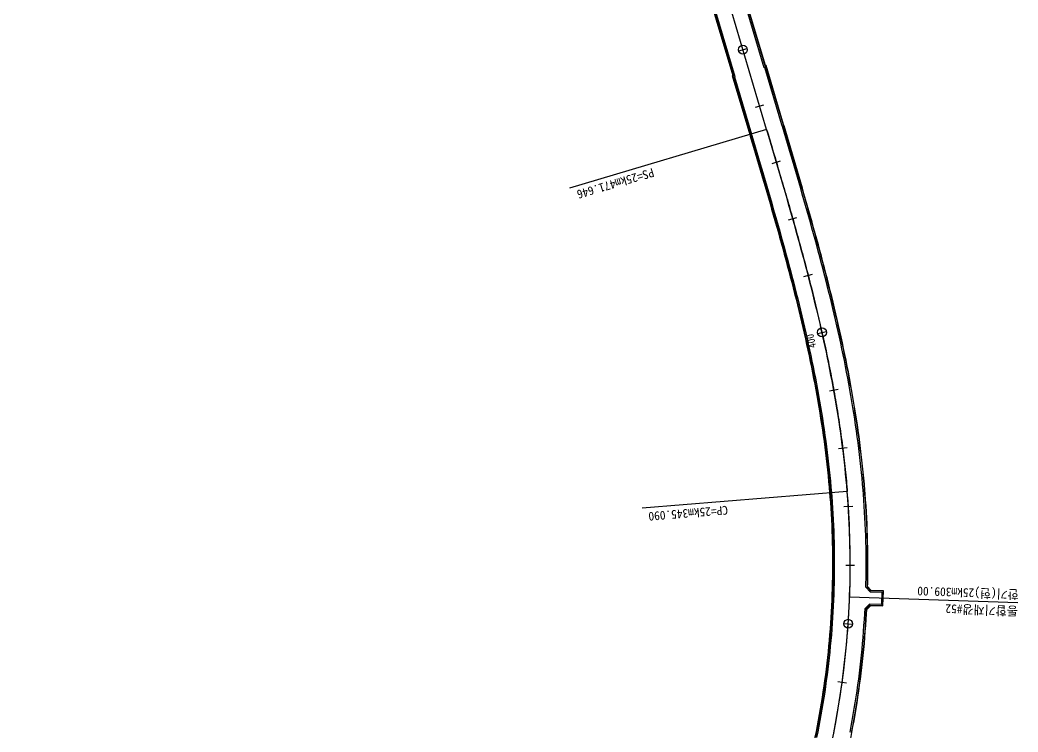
# Model space of a CAD drawing. Header units: millimetres. Extents: x 191137 to 192028, y 543444 to 545391.
# Drawn here: x 191688.1 to 192027.9, y 543685.2 to 543927.7 of the extents above; entities that cross this region are included whole.
import ezdxf

# ---------------------------------------------------------------- set-up
doc = ezdxf.new("R2010")
doc.units = ezdxf.units.MM
for name, color, linetype in [('A-01-2__곡선제원문자', 7, 'Continuous'), ('A-01-2__곡선제원인출선', 7, 'Continuous'), ('A-01-2__보조측점심볼', 7, 'Continuous'), ('A-01-2__선형', 7, 'Continuous'), ('A-01-2__선형중심선', 7, 'Continuous'), ('A-01-2__주측점심볼', 7, 'Continuous'), ('A-01-2__측점문자', 7, 'Continuous'), ('CS-CONC-MAJR', 2, 'Continuous'), ('CS-EXCV', 3, 'E-DIGLN01'), ('통합L', 1, 'Continuous'), ('통합기재갱hide', 1, 'Continuous'), ('통합기재갱T', 1, 'Continuous')]:
    doc.layers.add(name, color=color, linetype=linetype)
doc.styles.add('굴림체', font='GulimChe.ttf')
doc.linetypes.add('E-DIGLN01', pattern='A,0.9,-0.2,[19,kscals.shx,S=0.1,R=180,X=0,Y=0],0.9', length=2)

msp = doc.modelspace()

# ---------------------------------------------------------------- linework, layer by layer
at = {"layer": 'A-01-2__곡선제원인출선', "color": 1}
for p, q in [((191942.3, 543890.45), (191875.2, 543870.5)), ((191969.74, 543767.15), (191899.97, 543761.43))]:
    msp.add_line(p, q, dxfattribs=at)
at = {"layer": 'A-01-2__보조측점심볼', "color": 1}
for p, q in [((191932.78, 543917.2), (191935.66, 543918.05)), ((191938.48, 543898.03), (191941.36, 543898.88)), ((191944.17, 543878.86), (191947.05, 543879.71)), ((191949.74, 543859.66), (191952.62, 543860.48)), ((191954.97, 543840.4), (191957.88, 543841.15)), ((191959.68, 543821.01), (191962.61, 543821.67)), ((191963.66, 543801.48), (191966.61, 543802.01)), ((191966.7, 543781.79), (191969.67, 543782.17)), ((191968.62, 543761.98), (191971.61, 543762.18)), ((191969.24, 543742.09), (191972.24, 543742.09)), ((191968.55, 543722.21), (191971.54, 543722.01)), ((191966.53, 543702.42), (191969.5, 543702.01))]:
    msp.add_line(p, q, dxfattribs=at)
at = {"layer": 'A-01-2__선형', "color": 1}
msp.add_line((191942.3, 543890.45), (191918.73, 543969.75), dxfattribs=at)
msp.add_lwpolyline([(191942.3, 543890.45), (191942.58, 543889.49), (191942.87, 543888.53), (191943.15, 543887.57), (191943.44, 543886.61), (191943.72, 543885.65), (191944.01, 543884.69), (191944.29, 543883.74), (191944.57, 543882.78), (191944.86, 543881.82), (191945.14, 543880.86), (191945.43, 543879.9), (191945.71, 543878.94), (191945.99, 543877.98), (191946.27, 543877.02), (191946.56, 543876.06), (191946.84, 543875.1), (191947.12, 543874.14), (191947.4, 543873.18), (191947.68, 543872.22), (191947.96, 543871.26), (191948.24, 543870.3), (191948.52, 543869.34), (191948.8, 543868.38), (191949.08, 543867.42), (191949.35, 543866.46), (191949.63, 543865.5), (191949.91, 543864.54), (191950.18, 543863.58), (191950.46, 543862.62), (191950.73, 543861.66), (191951, 543860.69), (191951.28, 543859.73), (191951.55, 543858.77), (191951.82, 543857.81), (191952.09, 543856.84), (191952.36, 543855.88), (191952.62, 543854.92), (191952.89, 543853.95), (191953.16, 543852.99), (191953.42, 543852.02), (191953.69, 543851.06), (191953.95, 543850.1), (191954.21, 543849.13), (191954.47, 543848.16), (191954.73, 543847.2), (191954.99, 543846.23), (191955.25, 543845.27), (191955.5, 543844.3), (191955.76, 543843.33), (191956.01, 543842.37), (191956.26, 543841.4), (191956.52, 543840.43), (191956.77, 543839.46), (191957.01, 543838.49), (191957.26, 543837.52), (191957.51, 543836.56), (191957.75, 543835.59), (191957.99, 543834.62), (191958.23, 543833.64), (191958.47, 543832.67), (191958.71, 543831.7), (191958.95, 543830.73), (191959.18, 543829.76), (191959.42, 543828.79), (191959.65, 543827.81), (191959.88, 543826.84), (191960.11, 543825.87), (191960.34, 543824.89), (191960.56, 543823.92), (191960.78, 543822.94), (191961, 543821.97), (191961.22, 543820.99), (191961.44, 543820.02), (191961.66, 543819.04), (191961.87, 543818.06), (191962.08, 543817.09), (191962.29, 543816.11), (191962.5, 543815.13), (191962.71, 543814.15), (191962.91, 543813.17), (191963.12, 543812.19), (191963.32, 543811.21), (191963.51, 543810.23), (191963.71, 543809.25), (191963.9, 543808.27), (191964.09, 543807.29), (191964.28, 543806.31), (191964.47, 543805.33), (191964.66, 543804.34), (191964.84, 543803.36), (191965.02, 543802.38), (191965.2, 543801.39), (191965.37, 543800.41), (191965.54, 543799.42), (191965.72, 543798.44), (191965.88, 543797.45), (191966.05, 543796.47), (191966.21, 543795.48), (191966.37, 543794.49), (191966.53, 543793.51), (191966.69, 543792.52), (191966.84, 543791.53), (191966.99, 543790.54), (191967.14, 543789.55), (191967.29, 543788.56), (191967.43, 543787.57), (191967.57, 543786.58), (191967.71, 543785.59), (191967.84, 543784.6), (191967.97, 543783.61), (191968.1, 543782.62), (191968.23, 543781.63), (191968.35, 543780.64), (191968.47, 543779.64), (191968.59, 543778.65), (191968.71, 543777.66), (191968.82, 543776.66), (191968.93, 543775.67), (191969.03, 543774.68), (191969.14, 543773.68), (191969.24, 543772.69), (191969.33, 543771.69), (191969.43, 543770.7), (191969.52, 543769.7), (191969.61, 543768.7), (191969.69, 543767.71), (191969.74, 543767.15)], dxfattribs=at)
msp.add_arc((191670.74, 543742.61), 300, 338.084, 4.6924, dxfattribs=at)
at = {"layer": 'A-01-2__선형중심선', "color": 1}
for p, q in [((191942.3, 543890.45), (191918.73, 543969.75)), ((191942.46, 543889.91), (191942.3, 543890.45)), ((191943.03, 543888), (191942.46, 543889.91)), ((191943.59, 543886.08), (191943.03, 543888)), ((191944.16, 543884.16), (191943.59, 543886.08)), ((191944.73, 543882.24), (191944.16, 543884.16)), ((191945.3, 543880.33), (191944.73, 543882.24)), ((191945.87, 543878.41), (191945.3, 543880.33)), ((191946.43, 543876.49), (191945.87, 543878.41)), ((191946.99, 543874.57), (191946.43, 543876.49)), ((191947.56, 543872.65), (191946.99, 543874.57)), ((191948.12, 543870.73), (191947.56, 543872.65)), ((191948.67, 543868.81), (191948.12, 543870.73)), ((191949.23, 543866.89), (191948.67, 543868.81)), ((191949.78, 543864.97), (191949.23, 543866.89)), ((191950.33, 543863.04), (191949.78, 543864.97)), ((191950.88, 543861.12), (191950.33, 543863.04)), ((191951.43, 543859.2), (191950.88, 543861.12)), ((191951.97, 543857.27), (191951.43, 543859.2)), ((191952.51, 543855.34), (191951.97, 543857.27)), ((191953.04, 543853.42), (191952.51, 543855.34)), ((191953.57, 543851.49), (191953.04, 543853.42)), ((191954.09, 543849.56), (191953.57, 543851.49)), ((191954.62, 543847.63), (191954.09, 543849.56)), ((191955.13, 543845.7), (191954.62, 543847.63)), ((191955.65, 543843.76), (191955.13, 543845.7)), ((191956.15, 543841.83), (191955.65, 543843.76)), ((191956.65, 543839.89), (191956.15, 543841.83)), ((191957.15, 543837.95), (191956.65, 543839.89)), ((191957.64, 543836.02), (191957.15, 543837.95)), ((191958.13, 543834.08), (191957.64, 543836.02)), ((191958.61, 543832.13), (191958.13, 543834.08)), ((191959.08, 543830.19), (191958.61, 543832.13)), ((191959.55, 543828.25), (191959.08, 543830.19)), ((191960.01, 543826.3), (191959.55, 543828.25)), ((191960.46, 543824.35), (191960.01, 543826.3)), ((191960.91, 543822.4), (191960.46, 543824.35)), ((191961.35, 543820.45), (191960.91, 543822.4)), ((191961.78, 543818.5), (191961.35, 543820.45)), ((191962.2, 543816.54), (191961.78, 543818.5)), ((191962.62, 543814.59), (191962.2, 543816.54)), ((191963.03, 543812.63), (191962.62, 543814.59)), ((191963.43, 543810.67), (191963.03, 543812.63)), ((191963.82, 543808.71), (191963.43, 543810.67)), ((191964.2, 543806.75), (191963.82, 543808.71)), ((191964.57, 543804.78), (191964.2, 543806.75)), ((191964.94, 543802.81), (191964.57, 543804.78)), ((191965.29, 543800.85), (191964.94, 543802.81)), ((191965.64, 543798.88), (191965.29, 543800.85)), ((191965.98, 543796.91), (191965.64, 543798.88)), ((191966.3, 543794.93), (191965.98, 543796.91)), ((191966.62, 543792.96), (191966.3, 543794.93)), ((191966.93, 543790.98), (191966.62, 543792.96)), ((191967.22, 543789), (191966.93, 543790.98)), ((191967.51, 543787.02), (191967.22, 543789)), ((191967.78, 543785.04), (191967.51, 543787.02)), ((191968.05, 543783.06), (191967.78, 543785.04)), ((191968.3, 543781.08), (191968.05, 543783.06)), ((191968.54, 543779.09), (191968.3, 543781.08)), ((191968.77, 543777.1), (191968.54, 543779.09)), ((191968.99, 543775.12), (191968.77, 543777.1)), ((191969.19, 543773.13), (191968.99, 543775.12)), ((191969.39, 543771.14), (191969.19, 543773.13)), ((191969.57, 543769.15), (191969.39, 543771.14)), ((191969.74, 543767.15), (191969.57, 543769.15)), ((191969.84, 543765.84), (191969.74, 543767.15)), ((191969.99, 543763.84), (191969.84, 543765.84)), ((191970.13, 543761.85), (191969.99, 543763.84)), ((191970.25, 543759.85), (191970.13, 543761.85)), ((191970.36, 543757.85), (191970.25, 543759.85)), ((191970.45, 543755.86), (191970.36, 543757.85)), ((191970.53, 543753.86), (191970.45, 543755.86)), ((191970.6, 543751.86), (191970.53, 543753.86)), ((191970.66, 543749.86), (191970.6, 543751.86)), ((191970.7, 543747.86), (191970.66, 543749.86)), ((191970.73, 543745.86), (191970.7, 543747.86)), ((191970.74, 543743.86), (191970.73, 543745.86)), ((191970.74, 543741.86), (191970.74, 543743.86)), ((191970.73, 543739.86), (191970.74, 543741.86)), ((191970.67, 543735.86), (191970.71, 543737.86)), ((191970.71, 543737.86), (191970.73, 543739.86)), ((191970.55, 543731.86), (191970.62, 543733.86)), ((191970.62, 543733.86), (191970.67, 543735.86)), ((191970.47, 543729.86), (191970.55, 543731.86)), ((191970.28, 543725.87), (191970.38, 543727.87)), ((191970.38, 543727.87), (191970.47, 543729.86)), ((191970.03, 543721.88), (191970.16, 543723.87)), ((191970.16, 543723.87), (191970.28, 543725.87)), ((191969.88, 543719.88), (191970.03, 543721.88)), ((191969.55, 543715.9), (191969.72, 543717.89)), ((191969.72, 543717.89), (191969.88, 543719.88)), ((191969.17, 543711.91), (191969.37, 543713.9)), ((191969.37, 543713.9), (191969.55, 543715.9)), ((191968.73, 543707.94), (191968.96, 543709.93)), ((191968.96, 543709.93), (191969.17, 543711.91)), ((191968.5, 543705.95), (191968.73, 543707.94)), ((191967.98, 543701.99), (191968.24, 543703.97)), ((191968.24, 543703.97), (191968.5, 543705.95)), ((191967.41, 543698.03), (191967.7, 543700.01)), ((191967.7, 543700.01), (191967.98, 543701.99)), ((191967.11, 543696.05), (191967.41, 543698.03)), ((191966.46, 543692.1), (191966.79, 543694.07)), ((191966.79, 543694.07), (191967.11, 543696.05)), ((191965.76, 543688.16), (191966.12, 543690.13)), ((191966.12, 543690.13), (191966.46, 543692.1)), ((191965.01, 543684.24), (191965.39, 543686.2)), ((191965.39, 543686.2), (191965.76, 543688.16))]:
    msp.add_line(p, q, dxfattribs=at)
at = {"layer": 'A-01-2__주측점심볼', "color": 1}
for centre in [(191934.22, 543917.62), (191961.15, 543821.34), (191970.04, 543722.11)]:
    msp.add_circle(centre, 1.5, dxfattribs=at)
at = {"layer": 'CS-CONC-MAJR', "flags": 128}
for points in [[(191976.06, 543734.52), (191976.09, 543735.74), (191976.13, 543737.77), (191976.15, 543739.81), (191976.16, 543741.85), (191976.16, 543743.88), (191976.15, 543745.92), (191976.12, 543747.96), (191976.08, 543749.99), (191976.02, 543752.03), (191975.95, 543754.06), (191975.87, 543756.1), (191975.77, 543758.13), (191975.66, 543760.16), (191975.54, 543762.19), (191975.4, 543764.23), (191975.25, 543766.25), (191975.14, 543767.6), (191974.97, 543769.62), (191974.78, 543771.65), (191974.59, 543773.67), (191974.38, 543775.69), (191974.15, 543777.71), (191973.92, 543779.73), (191973.68, 543781.75), (191973.42, 543783.76), (191973.15, 543785.77), (191972.87, 543787.78), (191972.58, 543789.79), (191972.28, 543791.8), (191971.97, 543793.8), (191971.65, 543795.8), (191971.32, 543797.8), (191970.98, 543799.8), (191970.63, 543801.8), (191970.27, 543803.79), (191969.9, 543805.78), (191969.52, 543807.77), (191969.13, 543809.76), (191968.74, 543811.74), (191968.33, 543813.72), (191967.92, 543815.7), (191967.5, 543817.68), (191967.07, 543819.66), (191966.64, 543821.63), (191966.19, 543823.6), (191965.74, 543825.57), (191965.28, 543827.54), (191964.82, 543829.5), (191964.35, 543831.46), (191963.87, 543833.42), (191963.39, 543835.38), (191962.9, 543837.34), (191962.4, 543839.29), (191961.9, 543841.25), (191961.4, 543843.2), (191960.89, 543845.14), (191960.37, 543847.09), (191959.85, 543849.04), (191959.33, 543850.98), (191958.8, 543852.92), (191958.26, 543854.86), (191957.73, 543856.8), (191957.19, 543858.73), (191956.64, 543860.67), (191956.1, 543862.6), (191955.55, 543864.53), (191954.99, 543866.46), (191954.44, 543868.39), (191953.88, 543870.32), (191953.32, 543872.25), (191952.76, 543874.17), (191952.2, 543876.09), (191951.63, 543878.02), (191951.07, 543879.94), (191950.5, 543881.86), (191949.93, 543883.78), (191949.36, 543885.7), (191948.79, 543887.62), (191948.22, 543889.54), (191947.65, 543891.46), (191947.49, 543891.99), (191941.69, 543911.5), (191941.48, 543911.44), (191929.52, 543951.7)], [(191919.28, 543948.24), (191931.02, 543908.74), (191930.81, 543908.68), (191936.72, 543888.79), (191936.88, 543888.26), (191937.45, 543886.34), (191938.02, 543884.42), (191938.58, 543882.51), (191939.15, 543880.59), (191939.72, 543878.68), (191940.28, 543876.76), (191940.85, 543874.85), (191941.41, 543872.94), (191941.97, 543871.02), (191942.53, 543869.1), (191943.08, 543867.19), (191943.64, 543865.28), (191944.19, 543863.36), (191944.74, 543861.45), (191945.28, 543859.53), (191945.82, 543857.62), (191946.36, 543855.7), (191946.9, 543853.79), (191947.43, 543851.87), (191947.96, 543849.95), (191948.48, 543848.04), (191949, 543846.12), (191949.51, 543844.2), (191950.02, 543842.28), (191950.52, 543840.36), (191951.02, 543838.44), (191951.51, 543836.52), (191952, 543834.6), (191952.48, 543832.67), (191952.95, 543830.75), (191953.42, 543828.82), (191953.89, 543826.9), (191954.34, 543824.97), (191954.79, 543823.04), (191955.23, 543821.11), (191955.67, 543819.18), (191956.09, 543817.25), (191956.51, 543815.32), (191956.92, 543813.39), (191957.33, 543811.45), (191957.72, 543809.52), (191958.11, 543807.58), (191958.48, 543805.64), (191958.85, 543803.71), (191959.21, 543801.77), (191959.56, 543799.83), (191959.91, 543797.88), (191960.24, 543795.94), (191960.56, 543794), (191960.87, 543792.05), (191961.17, 543790.1), (191961.46, 543788.16), (191961.74, 543786.21), (191962.01, 543784.26), (191962.27, 543782.31), (191962.52, 543780.36), (191962.76, 543778.41), (191962.99, 543776.45), (191963.2, 543774.5), (191963.4, 543772.55), (191963.59, 543770.59), (191963.77, 543768.63), (191963.94, 543766.68), (191964.04, 543765.39), (191964.19, 543763.43), (191964.32, 543761.47), (191964.44, 543759.52), (191964.54, 543757.56), (191964.64, 543755.6), (191964.72, 543753.64), (191964.78, 543751.68), (191964.84, 543749.72), (191964.88, 543747.76), (191964.91, 543745.8), (191964.92, 543743.84), (191964.92, 543741.88), (191964.91, 543739.91), (191964.89, 543737.95), (191964.85, 543735.99), (191964.8, 543734.03), (191964.74, 543732.07), (191964.66, 543730.11), (191964.57, 543728.15), (191964.47, 543726.19), (191964.35, 543724.24), (191964.22, 543722.28), (191964.08, 543720.32), (191963.92, 543718.37), (191963.76, 543716.41), (191963.57, 543714.46), (191963.38, 543712.51), (191963.17, 543710.56), (191962.95, 543708.61), (191962.72, 543706.66), (191962.47, 543704.72), (191962.21, 543702.77), (191961.94, 543700.83), (191961.66, 543698.89), (191961.36, 543696.95), (191961.05, 543695.02), (191960.72, 543693.08), (191960.39, 543691.15), (191960.04, 543689.22), (191959.68, 543687.29), (191959.3, 543685.37), (191958.91, 543683.45)], [(191919.55, 543948.73), (191931.51, 543908.47), (191931.3, 543908.41), (191937.1, 543888.9), (191937.26, 543888.37), (191937.83, 543886.45), (191938.4, 543884.54), (191938.97, 543882.62), (191939.54, 543880.71), (191940.1, 543878.79), (191940.67, 543876.88), (191941.23, 543874.96), (191941.79, 543873.05), (191942.35, 543871.13), (191942.91, 543869.22), (191943.47, 543867.3), (191944.02, 543865.39), (191944.57, 543863.47), (191945.12, 543861.56), (191945.67, 543859.64), (191946.21, 543857.73), (191946.75, 543855.81), (191947.28, 543853.89), (191947.81, 543851.98), (191948.34, 543850.06), (191948.86, 543848.14), (191949.38, 543846.22), (191949.9, 543844.3), (191950.4, 543842.38), (191950.91, 543840.46), (191951.41, 543838.54), (191951.9, 543836.62), (191952.39, 543834.69), (191952.87, 543832.77), (191953.34, 543830.84), (191953.81, 543828.92), (191954.27, 543826.99), (191954.73, 543825.06), (191955.18, 543823.13), (191955.62, 543821.2), (191956.06, 543819.27), (191956.48, 543817.34), (191956.9, 543815.41), (191957.31, 543813.47), (191957.72, 543811.53), (191958.11, 543809.6), (191958.5, 543807.66), (191958.88, 543805.72), (191959.25, 543803.78), (191959.61, 543801.84), (191959.96, 543799.9), (191960.3, 543797.95), (191960.63, 543796.01), (191960.95, 543794.06), (191961.27, 543792.11), (191961.57, 543790.16), (191961.86, 543788.22), (191962.14, 543786.27), (191962.41, 543784.31), (191962.67, 543782.36), (191962.92, 543780.41), (191963.16, 543778.45), (191963.38, 543776.5), (191963.6, 543774.54), (191963.8, 543772.59), (191963.99, 543770.63), (191964.17, 543768.67), (191964.34, 543766.71), (191964.44, 543765.42), (191964.59, 543763.46), (191964.72, 543761.5), (191964.84, 543759.54), (191964.94, 543757.58), (191965.04, 543755.62), (191965.12, 543753.65), (191965.18, 543751.69), (191965.24, 543749.73), (191965.28, 543747.77), (191965.31, 543745.8), (191965.32, 543743.84), (191965.32, 543741.87), (191965.31, 543739.91), (191965.29, 543737.95), (191965.25, 543735.98), (191965.2, 543734.02), (191965.14, 543732.06), (191965.06, 543730.09), (191964.97, 543728.13), (191964.87, 543726.17), (191964.75, 543724.21), (191964.62, 543722.25), (191964.48, 543720.29), (191964.32, 543718.34), (191964.15, 543716.38), (191963.97, 543714.42), (191963.78, 543712.47), (191963.57, 543710.52), (191963.35, 543708.56), (191963.12, 543706.61), (191962.87, 543704.67), (191962.61, 543702.72), (191962.34, 543700.77), (191962.05, 543698.83), (191961.75, 543696.89), (191961.44, 543694.95), (191961.12, 543693.01), (191960.78, 543691.08), (191960.43, 543689.15), (191960.07, 543687.22), (191959.69, 543685.29), (191959.3, 543683.37)], [(191970.72, 543685.18), (191971.09, 543687.18), (191971.45, 543689.18), (191971.8, 543691.19), (191972.14, 543693.2), (191972.46, 543695.21), (191972.77, 543697.22), (191973.07, 543699.24), (191973.35, 543701.25), (191973.62, 543703.27), (191973.88, 543705.29), (191974.12, 543707.31), (191974.35, 543709.34), (191974.56, 543711.36), (191974.76, 543713.39), (191974.95, 543715.41), (191975.13, 543717.44), (191975.29, 543719.47), (191975.43, 543721.5), (191975.57, 543723.53), (191975.69, 543725.57), (191975.78, 543727.28)]]:
    msp.add_lwpolyline(points, dxfattribs=at)
at = {"layer": 'CS-CONC-MAJR'}
for points in [[(191930.02, 543951.43), (191941.75, 543911.94), (191941.96, 543912), (191947.88, 543892.1), (191948.03, 543891.57), (191948.6, 543889.65), (191949.17, 543887.73), (191949.74, 543885.82), (191950.31, 543883.9), (191950.88, 543881.97), (191951.45, 543880.05), (191952.02, 543878.13), (191952.58, 543876.21), (191953.14, 543874.28), (191953.7, 543872.36), (191954.26, 543870.43), (191954.82, 543868.5), (191955.38, 543866.57), (191955.93, 543864.64), (191956.48, 543862.71), (191957.03, 543860.78), (191957.57, 543858.84), (191958.11, 543856.9), (191958.65, 543854.97), (191959.18, 543853.02), (191959.71, 543851.08), (191960.24, 543849.14), (191960.76, 543847.19), (191961.27, 543845.25), (191961.78, 543843.3), (191962.29, 543841.35), (191962.79, 543839.39), (191963.29, 543837.44), (191963.78, 543835.48), (191964.26, 543833.52), (191964.74, 543831.56), (191965.21, 543829.59), (191965.67, 543827.63), (191966.13, 543825.66), (191966.58, 543823.69), (191967.03, 543821.72), (191967.46, 543819.74), (191967.89, 543817.77), (191968.31, 543815.79), (191968.73, 543813.81), (191969.13, 543811.82), (191969.53, 543809.84), (191969.91, 543807.85), (191970.29, 543805.86), (191970.66, 543803.86), (191971.02, 543801.87), (191971.37, 543799.87), (191971.72, 543797.87), (191972.05, 543795.87), (191972.37, 543793.86), (191972.68, 543791.86), (191972.98, 543789.85), (191973.27, 543787.84), (191973.55, 543785.83), (191973.82, 543783.81), (191974.07, 543781.8), (191974.32, 543779.78), (191974.55, 543777.76), (191974.77, 543775.73), (191974.98, 543773.71), (191975.18, 543771.69), (191975.37, 543769.66), (191975.54, 543767.63), (191975.65, 543766.28), (191975.8, 543764.25), (191975.94, 543762.22), (191976.06, 543760.19), (191976.17, 543758.15), (191976.27, 543756.11), (191976.35, 543754.08), (191976.42, 543752.04), (191976.48, 543750), (191976.52, 543747.96), (191976.55, 543745.92), (191976.56, 543743.88), (191976.56, 543741.85), (191976.55, 543739.81), (191976.53, 543737.77), (191976.49, 543735.73), (191976.46, 543734.67)], [(191976.17, 543727.1), (191976.09, 543725.54), (191975.97, 543723.51), (191975.83, 543721.47), (191975.69, 543719.44), (191975.52, 543717.41), (191975.35, 543715.38), (191975.16, 543713.35), (191974.96, 543711.32), (191974.74, 543709.29), (191974.51, 543707.27), (191974.27, 543705.24), (191974.02, 543703.22), (191973.75, 543701.2), (191973.46, 543699.18), (191973.17, 543697.16), (191972.86, 543695.15), (191972.54, 543693.13), (191972.2, 543691.12), (191971.85, 543689.11), (191971.49, 543687.11), (191971.11, 543685.1)]]:
    msp.add_lwpolyline(points, dxfattribs=at)
at = {"layer": 'CS-CONC-MAJR', "linetype": 'Continuous', "ltscale": 0.02}
for points in [[(191976.06, 543734.52), (191977.49, 543732.97), (191981.53, 543732.84), (191981.4, 543728.64), (191977.36, 543728.77), (191975.78, 543727.28)], [(191976.17, 543727.1), (191977.56, 543728.42), (191981.78, 543728.28), (191981.94, 543733.18), (191977.72, 543733.31), (191976.46, 543734.67)]]:
    msp.add_lwpolyline(points, dxfattribs=at)
at = {"layer": 'CS-EXCV', "ltscale": 8, "flags": 128}
for points in [[(191688.13, 544470.26), (191771.59, 544311.17), (191771.5, 544311.12), (191781.11, 544292.8), (191781.42, 544292.22), (191782.34, 544290.44), (191783.27, 544288.67), (191784.2, 544286.9), (191785.13, 544285.13), (191786.06, 544283.36), (191786.99, 544281.59), (191787.91, 544279.82), (191788.84, 544278.05), (191789.77, 544276.28), (191790.69, 544274.51), (191791.62, 544272.74), (191792.54, 544270.97), (191793.47, 544269.19), (191794.39, 544267.42), (191795.31, 544265.65), (191796.24, 544263.88), (191797.16, 544262.11), (191798.08, 544260.33), (191799, 544258.56), (191799.92, 544256.79), (191800.83, 544255.01), (191801.75, 544253.24), (191802.67, 544251.47), (191803.58, 544249.69), (191804.49, 544247.92), (191805.4, 544246.14), (191806.31, 544244.37), (191807.22, 544242.59), (191808.13, 544240.81), (191809.04, 544239.03), (191809.94, 544237.26), (191810.84, 544235.48), (191811.75, 544233.7), (191812.65, 544231.92), (191813.54, 544230.14), (191814.44, 544228.36), (191815.34, 544226.57), (191816.23, 544224.79), (191817.12, 544223), (191818.01, 544221.22), (191818.9, 544219.43), (191819.78, 544217.65), (191820.67, 544215.86), (191821.55, 544214.07), (191822.43, 544212.28), (191823.3, 544210.49), (191824.18, 544208.7), (191825.05, 544206.91), (191825.92, 544205.12), (191826.79, 544203.33), (191827.65, 544201.53), (191828.52, 544199.74), (191829.38, 544197.94), (191830.23, 544196.14), (191831.09, 544194.34), (191831.94, 544192.54), (191832.79, 544190.74), (191833.64, 544188.94), (191834.48, 544187.14), (191835.32, 544185.33), (191836.16, 544183.53), (191837, 544181.72), (191837.83, 544179.91), (191838.66, 544178.1), (191839.48, 544176.29), (191840.31, 544174.48), (191841.13, 544172.67), (191841.94, 544170.85), (191842.76, 544169.04), (191843.24, 544167.94), (191844.05, 544166.12), (191844.86, 544164.3), (191845.66, 544162.48), (191846.46, 544160.66), (191847.25, 544158.83), (191848.04, 544157.01), (191848.83, 544155.18), (191849.62, 544153.36), (191850.4, 544151.53), (191851.17, 544149.69), (191851.95, 544147.86), (191852.72, 544146.03), (191853.49, 544144.19), (191854.25, 544142.36), (191855.01, 544140.52), (191855.77, 544138.68), (191856.53, 544136.84), (191857.28, 544135), (191858.03, 544133.15), (191858.77, 544131.31), (191859.51, 544129.46), (191860.25, 544127.62), (191860.98, 544125.77), (191861.72, 544123.92), (191862.44, 544122.07), (191863.17, 544120.21), (191863.89, 544118.36), (191864.61, 544116.5), (191865.32, 544114.65), (191866.03, 544112.79), (191866.74, 544110.93), (191867.44, 544109.07), (191868.14, 544107.21), (191868.84, 544105.35), (191869.53, 544103.48), (191870.23, 544101.62), (191870.91, 544099.75), (191871.14, 544099.14), (191871.82, 544097.27), (191872.5, 544095.4), (191873.18, 544093.53), (191873.85, 544091.65), (191874.52, 544089.78), (191875.19, 544087.91), (191875.85, 544086.03), (191876.51, 544084.15), (191877.17, 544082.27), (191877.82, 544080.39), (191878.48, 544078.51), (191879.12, 544076.63), (191879.77, 544074.75), (191880.42, 544072.86), (191881.06, 544070.98), (191881.7, 544069.09), (191882.33, 544067.2), (191882.96, 544065.31), (191883.6, 544063.42), (191884.22, 544061.53), (191884.85, 544059.64), (191885.47, 544057.75), (191886.1, 544055.86), (191886.72, 544053.96), (191887.33, 544052.07), (191887.95, 544050.17), (191888.56, 544048.27), (191889.17, 544046.38), (191889.78, 544044.48), (191890.39, 544042.58), (191890.99, 544040.68), (191891.6, 544038.78), (191892.2, 544036.88), (191892.8, 544034.98), (191893.4, 544033.07), (191893.99, 544031.17), (191894.59, 544029.27), (191895.18, 544027.36), (191895.77, 544025.45), (191896.36, 544023.55), (191896.95, 544021.64), (191897.54, 544019.73), (191898.12, 544017.83), (191898.71, 544015.92), (191899.29, 544014.01), (191899.88, 544012.1), (191900.46, 544010.19), (191901.04, 544008.28), (191901.62, 544006.37), (191902.2, 544004.46), (191902.77, 544002.54), (191903.35, 544000.63), (191903.93, 543998.72), (191904.5, 543996.81), (191905.08, 543994.89), (191905.65, 543992.98), (191906.22, 543991.06), (191906.79, 543989.15), (191907.37, 543987.24), (191907.94, 543985.32), (191908.51, 543983.41), (191909.08, 543981.49), (191909.65, 543979.57), (191910.22, 543977.66), (191910.79, 543975.74), (191911.36, 543973.82), (191911.93, 543971.91), (191912.5, 543969.99), (191913.07, 543968.07), (191919.05, 543947.96), (191919.14, 543947.99), (191930.77, 543908.88), (191930.56, 543908.82), (191936.53, 543888.73), (191936.69, 543888.2), (191937.25, 543886.28), (191937.82, 543884.37), (191938.39, 543882.45), (191938.96, 543880.54), (191939.53, 543878.62), (191940.09, 543876.71), (191940.66, 543874.79), (191941.22, 543872.88), (191941.78, 543870.97), (191942.34, 543869.05), (191942.89, 543867.13), (191943.45, 543865.22), (191944, 543863.31), (191944.55, 543861.39), (191945.09, 543859.48), (191945.63, 543857.56), (191946.17, 543855.65), (191946.71, 543853.73), (191947.24, 543851.82), (191947.76, 543849.9), (191948.28, 543847.98), (191948.8, 543846.07), (191949.32, 543844.15), (191949.82, 543842.23), (191950.33, 543840.31), (191950.83, 543838.39), (191951.32, 543836.47), (191951.8, 543834.55), (191952.29, 543832.62), (191952.76, 543830.7), (191953.23, 543828.78), (191953.69, 543826.85), (191954.15, 543824.93), (191954.59, 543823), (191955.04, 543821.07), (191955.47, 543819.14), (191955.9, 543817.21), (191956.32, 543815.28), (191956.73, 543813.35), (191957.13, 543811.41), (191957.52, 543809.48), (191957.91, 543807.54), (191958.29, 543805.61), (191958.66, 543803.67), (191959.02, 543801.73), (191959.37, 543799.79), (191959.71, 543797.85), (191960.04, 543795.91), (191960.36, 543793.96), (191960.67, 543792.02), (191960.97, 543790.07), (191961.27, 543788.13), (191961.55, 543786.18), (191961.82, 543784.23), (191962.08, 543782.28), (191962.32, 543780.33), (191962.56, 543778.38), (191962.79, 543776.43), (191963, 543774.48), (191963.2, 543772.53), (191963.39, 543770.57), (191963.57, 543768.62), (191963.74, 543766.66), (191963.84, 543765.37), (191963.99, 543763.42), (191964.12, 543761.46), (191964.24, 543759.51), (191964.34, 543757.55), (191964.44, 543755.59), (191964.52, 543753.63), (191964.58, 543751.67), (191964.64, 543749.71), (191964.68, 543747.76), (191964.71, 543745.8), (191964.72, 543743.84), (191964.72, 543741.88), (191964.71, 543739.92), (191964.69, 543737.96), (191964.65, 543736), (191964.6, 543734.04), (191964.54, 543732.08), (191964.46, 543730.12), (191964.37, 543728.16), (191964.27, 543726.21), (191964.15, 543724.25), (191964.02, 543722.29), (191963.88, 543720.34), (191963.72, 543718.38), (191963.56, 543716.43), (191963.38, 543714.48), (191963.18, 543712.53), (191962.97, 543710.58), (191962.75, 543708.63), (191962.52, 543706.69), (191962.28, 543704.74), (191962.02, 543702.8), (191961.74, 543700.86), (191961.46, 543698.92), (191961.16, 543696.98), (191960.85, 543695.05), (191960.53, 543693.12), (191960.19, 543691.19), (191959.84, 543689.26), (191959.48, 543687.33), (191959.1, 543685.41), (191958.72, 543683.49), (191958.32, 543681.57), (191957.9, 543679.65), (191957.48, 543677.74), (191957.04, 543675.83), (191956.59, 543673.92), (191956.12, 543672.02), (191955.65, 543670.12), (191955.16, 543668.22), (191954.65, 543666.32), (191954.14, 543664.43), (191953.61, 543662.55), (191953.07, 543660.66), (191952.52, 543658.78), (191951.95, 543656.9), (191951.38, 543655.03), (191950.79, 543653.16), (191950.18, 543651.3), (191949.57, 543649.44), (191948.94, 543647.58), (191948.3, 543645.73), (191947.65, 543643.88), (191946.98, 543642.04), (191946.31, 543640.2), (191945.62, 543638.36), (191944.92, 543636.53), (191944.2, 543634.71), (191943.48, 543632.88), (191943.28, 543632.39), (191942.53, 543630.56), (191941.78, 543628.75), (191941.02, 543626.94), (191940.24, 543625.14), (191939.46, 543623.34), (191938.66, 543621.54), (191937.85, 543619.75), (191937.04, 543617.96), (191936.21, 543616.18), (191935.37, 543614.4), (191934.52, 543612.62), (191933.67, 543610.85), (191932.8, 543609.08), (191931.92, 543607.32), (191931.04, 543605.56), (191930.14, 543603.8), (191929.24, 543602.05), (191928.33, 543600.3), (191927.41, 543598.56), (191926.48, 543596.82), (191925.55, 543595.08), (191924.6, 543593.35), (191923.65, 543591.62), (191922.69, 543589.89), (191921.72, 543588.17), (191920.75, 543586.45), (191919.77, 543584.73), (191918.78, 543583.02), (191917.79, 543581.31), (191916.79, 543579.6), (191915.78, 543577.9), (191914.77, 543576.2), (191913.75, 543574.5), (191912.72, 543572.8), (191911.69, 543571.11), (191910.66, 543569.42), (191909.62, 543567.73), (191908.57, 543566.04), (191907.52, 543564.36), (191906.47, 543562.68), (191905.41, 543561), (191904.34, 543559.32), (191903.27, 543557.65), (191902.2, 543555.97), (191901.13, 543554.3), (191900.05, 543552.63), (191898.97, 543550.96), (191897.88, 543549.29), (191896.79, 543547.62), (191895.7, 543545.96), (191894.61, 543544.29), (191893.51, 543542.63), (191892.41, 543540.97), (191891.32, 543539.31), (191890.21, 543537.64), (191889.11, 543535.98), (191888, 543534.32), (191886.89, 543532.66), (191885.79, 543531), (191884.68, 543529.33), (191883.57, 543527.67), (191882.45, 543526.01), (191881.34, 543524.35), (191869.77, 543507.05), (191869.95, 543506.93), (191832.32, 543450.65)], [(191976.66, 543734.75), (191976.69, 543735.73), (191976.73, 543737.77), (191976.75, 543739.81), (191976.76, 543741.85), (191976.76, 543743.89), (191976.75, 543745.93), (191976.72, 543747.97), (191976.68, 543750.01), (191976.62, 543752.04), (191976.55, 543754.08), (191976.47, 543756.12), (191976.37, 543758.16), (191976.26, 543760.2), (191976.13, 543762.23), (191976, 543764.27), (191975.85, 543766.3), (191975.74, 543767.65), (191975.57, 543769.68), (191975.38, 543771.7), (191975.18, 543773.73), (191974.97, 543775.76), (191974.75, 543777.78), (191974.52, 543779.8), (191974.27, 543781.82), (191974.01, 543783.84), (191973.75, 543785.85), (191973.47, 543787.87), (191973.18, 543789.88), (191972.88, 543791.89), (191972.57, 543793.9), (191972.24, 543795.9), (191971.91, 543797.9), (191971.57, 543799.9), (191971.22, 543801.9), (191970.86, 543803.9), (191970.49, 543805.89), (191970.11, 543807.88), (191969.72, 543809.87), (191969.33, 543811.86), (191968.92, 543813.85), (191968.51, 543815.83), (191968.09, 543817.81), (191967.66, 543819.79), (191967.22, 543821.76), (191966.78, 543823.73), (191966.33, 543825.71), (191965.87, 543827.67), (191965.4, 543829.64), (191964.93, 543831.61), (191964.45, 543833.57), (191963.97, 543835.53), (191963.48, 543837.49), (191962.98, 543839.44), (191962.48, 543841.4), (191961.98, 543843.35), (191961.47, 543845.3), (191960.95, 543847.25), (191960.43, 543849.19), (191959.9, 543851.14), (191959.38, 543853.08), (191958.84, 543855.02), (191958.3, 543856.96), (191957.76, 543858.89), (191957.22, 543860.83), (191956.67, 543862.76), (191956.12, 543864.7), (191955.57, 543866.63), (191955.01, 543868.56), (191954.46, 543870.49), (191953.9, 543872.41), (191953.34, 543874.34), (191952.77, 543876.26), (191952.21, 543878.19), (191951.64, 543880.11), (191951.07, 543882.03), (191950.5, 543883.95), (191949.94, 543885.87), (191949.37, 543887.79), (191948.8, 543889.71), (191948.23, 543891.63), (191948.07, 543892.16), (191942.1, 543912.25), (191941.89, 543912.18), (191930.26, 543951.29), (191930.36, 543951.32), (191924.38, 543971.44), (191923.81, 543973.35), (191923.24, 543975.27), (191922.67, 543977.19), (191922.1, 543979.1), (191921.53, 543981.02), (191920.96, 543982.94), (191920.39, 543984.86), (191919.82, 543986.78), (191919.25, 543988.69), (191918.67, 543990.61), (191918.1, 543992.53), (191917.53, 543994.45), (191916.95, 543996.36), (191916.38, 543998.28), (191915.8, 544000.2), (191915.23, 544002.12), (191914.65, 544004.03), (191914.07, 544005.95), (191913.49, 544007.87), (191912.91, 544009.79), (191912.33, 544011.7), (191911.75, 544013.62), (191911.16, 544015.54), (191910.58, 544017.45), (191909.99, 544019.37), (191909.41, 544021.28), (191908.82, 544023.2), (191908.23, 544025.12), (191907.64, 544027.03), (191907.04, 544028.95), (191906.45, 544030.86), (191905.85, 544032.77), (191905.25, 544034.69), (191904.66, 544036.6), (191904.05, 544038.51), (191903.45, 544040.43), (191902.85, 544042.34), (191902.24, 544044.25), (191901.63, 544046.16), (191901.02, 544048.08), (191900.41, 544049.99), (191899.79, 544051.9), (191899.17, 544053.81), (191898.56, 544055.71), (191897.93, 544057.62), (191897.31, 544059.53), (191896.68, 544061.44), (191896.06, 544063.34), (191895.42, 544065.25), (191894.79, 544067.15), (191894.15, 544069.06), (191893.52, 544070.96), (191892.87, 544072.87), (191892.23, 544074.77), (191891.58, 544076.67), (191890.93, 544078.57), (191890.28, 544080.47), (191889.63, 544082.37), (191888.97, 544084.27), (191888.31, 544086.16), (191887.64, 544088.06), (191886.98, 544089.96), (191886.31, 544091.85), (191885.63, 544093.74), (191884.96, 544095.64), (191884.28, 544097.53), (191883.67, 544099.22)], [(191976.36, 543727.01), (191977.72, 543728.29), (191981.9, 543728.15), (191982.07, 543733.29), (191977.89, 543733.43), (191976.66, 543734.74)], [(191841.96, 543444.2), (191879.6, 543500.48), (191879.78, 543500.35), (191891.35, 543517.65), (191892.46, 543519.32), (191893.57, 543520.98), (191894.69, 543522.64), (191895.8, 543524.31), (191896.91, 543525.97), (191898.02, 543527.64), (191899.13, 543529.31), (191900.24, 543530.98), (191901.35, 543532.65), (191902.46, 543534.33), (191903.56, 543536), (191904.67, 543537.68), (191905.77, 543539.35), (191906.87, 543541.03), (191907.97, 543542.72), (191909.06, 543544.4), (191910.16, 543546.09), (191911.25, 543547.78), (191912.34, 543549.47), (191913.42, 543551.17), (191914.5, 543552.86), (191915.58, 543554.56), (191916.66, 543556.27), (191917.73, 543557.97), (191918.79, 543559.68), (191919.86, 543561.4), (191920.92, 543563.11), (191921.97, 543564.84), (191923.02, 543566.56), (191924.06, 543568.29), (191925.1, 543570.02), (191926.13, 543571.75), (191927.16, 543573.49), (191928.18, 543575.24), (191929.2, 543576.99), (191930.21, 543578.74), (191931.21, 543580.49), (191932.21, 543582.26), (191933.2, 543584.02), (191934.19, 543585.79), (191935.16, 543587.57), (191936.13, 543589.34), (191937.09, 543591.13), (191938.05, 543592.92), (191938.99, 543594.71), (191939.93, 543596.51), (191940.86, 543598.31), (191941.78, 543600.12), (191942.69, 543601.93), (191943.6, 543603.75), (191944.49, 543605.58), (191945.38, 543607.41), (191946.25, 543609.24), (191947.12, 543611.08), (191947.97, 543612.92), (191948.82, 543614.77), (191949.65, 543616.63), (191950.48, 543618.49), (191951.29, 543620.35), (191952.1, 543622.22), (191952.89, 543624.1), (191953.67, 543625.98), (191954.43, 543627.86), (191954.65, 543628.4), (191955.4, 543630.29), (191956.15, 543632.19), (191956.88, 543634.09), (191957.59, 543636), (191958.3, 543637.92), (191958.99, 543639.84), (191959.67, 543641.76), (191960.33, 543643.69), (191960.99, 543645.62), (191961.63, 543647.56), (191962.25, 543649.5), (191962.87, 543651.44), (191963.47, 543653.39), (191964.06, 543655.35), (191964.63, 543657.31), (191965.2, 543659.27), (191965.74, 543661.23), (191966.28, 543663.2), (191966.8, 543665.17), (191967.31, 543667.15), (191967.81, 543669.13), (191968.29, 543671.11), (191968.76, 543673.09), (191969.22, 543675.08), (191969.66, 543677.07), (191970.09, 543679.07), (191970.51, 543681.06), (191970.91, 543683.06), (191971.31, 543685.07), (191971.68, 543687.07), (191972.05, 543689.08), (191972.4, 543691.09), (191972.73, 543693.1), (191973.06, 543695.12), (191973.37, 543697.13), (191973.66, 543699.15), (191973.95, 543701.17), (191974.21, 543703.19), (191974.47, 543705.22), (191974.71, 543707.24), (191974.94, 543709.27), (191975.16, 543711.3), (191975.36, 543713.33), (191975.55, 543715.36), (191975.72, 543717.39), (191975.88, 543719.43), (191976.03, 543721.46), (191976.17, 543723.5), (191976.29, 543725.53), (191976.36, 543727.01)]]:
    msp.add_lwpolyline(points, dxfattribs=at)
at = {"layer": '통합L'}
msp.add_line((192027.85, 543729.23), (191970.52, 543731.1), dxfattribs=at)

# ---------------------------------------------------------------- texts
at = {"layer": 'A-01-2__곡선제원문자', "color": 1, "style": '굴림체'}
for s, rotation, p in [('PS=25km471.646', 196.5521, (191903.42, 543877.33)), ('CP=25km345.090', 184.6924, (191929, 543762.31))]:
    msp.add_text(s, height=3, rotation=rotation, dxfattribs=at).set_placement(p)
at = {"layer": 'A-01-2__측점문자', "color": 1, "style": '굴림체'}
msp.add_text('400', height=2.5, rotation=102.6678, dxfattribs=at).set_placement((191959.21, 543816.29))
at = {"layer": '통합기재갱hide', "style": '굴림체'}
msp.add_text('한기(현)25km309.00', height=3, rotation=178.1375, dxfattribs=at).set_placement((192028.17, 543733.6))
at = {"layer": '통합기재갱T', "style": '굴림체'}
msp.add_text('통합기재갱#52', height=3, rotation=178.1375, dxfattribs=at).set_placement((192027.84, 543727.92))

doc.saveas('drawing.dxf')
